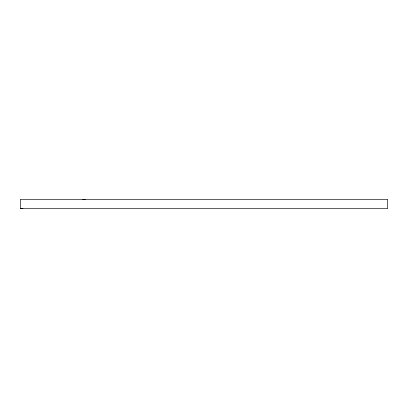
<?xml version="1.0" encoding="UTF-8"?>
<svg xmlns="http://www.w3.org/2000/svg" width="408" height="408" viewBox="0 0 408 408"><rect width="100%" height="100%" fill="white"/><g stroke="black" fill="none" stroke-linecap="round" stroke-linejoin="round"><path stroke-width="0.61" d="M20.4 208.646L387.6 208.646L387.6 199.354L20.4 199.354L20.4 208.646L22.919 208.284M82.732 199.716L85.252 199.354"/></g></svg>
